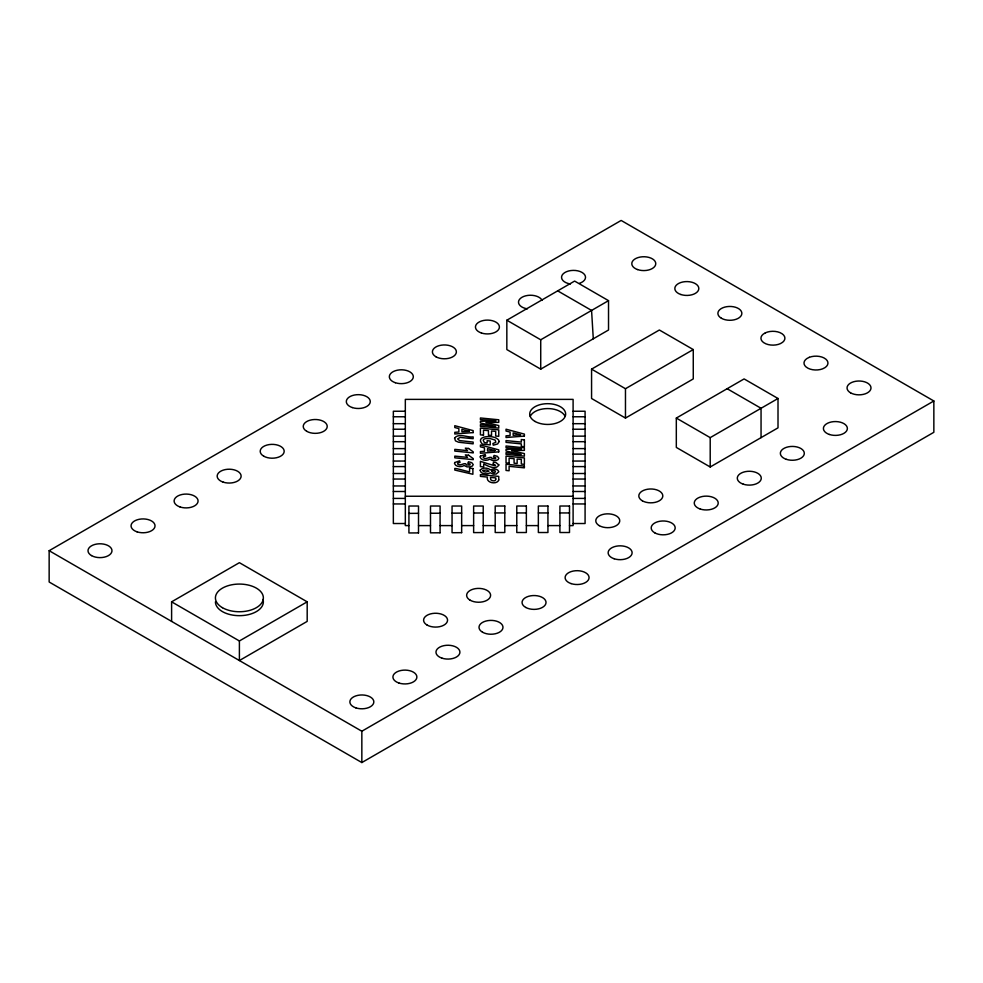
<?xml version="1.0" encoding="UTF-8"?>
<svg xmlns="http://www.w3.org/2000/svg" width="983" height="983" viewBox="0 0 983 983"><rect width="100%" height="100%" fill="white"/><g stroke="black" fill="none" stroke-linecap="round" stroke-linejoin="round"><path stroke-width="1.47" d="M49.15 550.701L621.158 220.45L933.85 400.99L933.85 432.299L361.842 762.55L49.15 582.01L49.15 550.701L361.842 731.229L933.85 400.99M506.835 320.212L574.625 281.077L608.526 300.651L608.526 330.005L540.724 369.141L506.835 349.567L506.835 320.212L540.724 339.786L608.526 300.651M171.607 621.391L171.607 601.829L239.397 562.681L307.188 601.829L307.188 621.391L239.397 660.539L239.397 640.965L307.188 601.829M591.569 369.141L659.372 330.005L693.261 349.567L693.261 378.922L625.471 418.07L591.569 398.496L591.569 369.141L625.471 388.715L693.261 349.567M676.316 418.07L744.106 378.922L778.008 398.496L778.008 427.851L710.205 466.986L676.316 447.425L676.316 418.07L710.205 437.632L778.008 398.496M408.916 513.396L418.512 513.335M430.493 513.273L440.077 513.224M452.057 513.151L461.654 513.101M473.634 513.028L483.218 512.979M405.328 411.238L393.347 411.238L393.347 523.521L405.328 523.521M573.101 411.238L585.082 411.238L585.082 523.521L573.101 523.521M393.347 416.767L405.328 416.767M573.101 416.767L585.082 416.767M393.347 423.685L405.328 423.685M573.101 423.685L585.082 423.685M393.347 429.227L405.328 429.227M573.101 429.227L585.082 429.227M393.347 436.145L405.328 436.145M573.101 436.145L585.082 436.145M393.347 441.686L405.328 441.686M573.101 441.686L585.082 441.686M393.347 448.604L405.328 448.604M573.101 448.604L585.082 448.604M393.347 454.134L405.328 454.134M573.101 454.134L585.082 454.134M393.347 461.052L405.328 461.052M573.101 461.052L585.082 461.052M393.347 466.593L405.328 466.593M573.101 466.593L585.082 466.593M393.347 473.511L405.328 473.511M573.101 473.511L585.082 473.511M393.347 479.04L405.328 479.04M573.101 479.04L585.082 479.04M393.347 485.958L405.328 485.958M573.101 485.958L585.082 485.958M393.347 491.5L405.328 491.5M573.101 491.5L585.082 491.5M405.328 496.243L573.101 496.243M393.347 498.418L405.328 498.418M573.101 498.418L585.082 498.418M393.347 503.947L405.328 503.947M573.101 503.947L585.082 503.947M495.199 512.942L504.795 512.942M516.775 512.942L526.36 512.942M538.352 512.942L547.936 512.942M559.917 512.942L569.501 512.942M408.916 525.598L405.328 525.598L405.328 399.381L573.101 399.381L573.101 525.598L569.501 525.598M418.512 525.598L430.493 525.598M440.077 525.598L452.057 525.598M461.654 525.598L473.634 525.598M483.218 525.598L495.199 525.598M504.795 525.598L516.775 525.598M526.36 525.598L538.352 525.598M547.936 525.598L559.917 525.598M557.68 290.857L591.569 310.431L593.29 338.791M727.162 388.715L761.051 408.277L761.051 437.632M171.607 601.829L239.397 640.965M710.205 437.632L710.205 466.986M625.471 388.715L625.471 418.07M540.724 339.786L540.724 369.141M361.842 731.229L361.842 762.55M530.267 416.362A17.977 10.383 0 0 1 547.494 408.572A17.977 10.383 0 0 1 564.992 416.165M570.423 283.989A11.98 6.918 0 0 1 563.148 273.852A11.98 6.918 0 0 1 582.01 272.414A11.98 6.918 0 0 1 579.528 283.301M527.38 308.846A11.98 6.918 0 0 1 522.01 297.271A11.98 6.918 0 0 1 542.063 300.368M263.002 599.421A23.973 13.836 0 0 1 241.486 615.616A23.973 13.836 0 0 1 215.424 601.829M495.751 479.188C495.837 481.682 491.905 481.043 490.763 479.729L490.456 477.382L495.751 477.898L495.751 479.188M499.069 441.588L497.644 443.947L493.294 445.201L492.888 443.542L495.825 442.276L495.149 440.065L490.222 438.59L485.749 438.602A3.047 1.757 0 0 0 483.267 440.433L484.422 442.645L487.15 442.915L487.15 440.703L490.222 441.011L490.222 444.881L482.346 444.107C474.592 435.739 492.864 434.965 497.091 438.725A6.992 4.03 0 0 1 499.069 441.588M454.588 438.123L455.51 440.9L458.606 442.227L473.142 443.861L473.142 442.08L459.528 440.581L457.636 438.897L460.155 437.435L473.142 438.688L473.142 436.894C467.711 437.865 458.766 432.643 454.588 438.123M498.762 479.937C497.349 484.902 485.737 483.181 487.408 477.074L480.417 476.386L480.417 474.592L498.762 476.411L498.762 479.937M498.836 464.934C496.059 470.55 487.617 465.905 483.697 463.927L483.697 466.937L480.417 466.618L480.417 461.346C482.42 461.85 502.374 468.891 493.048 463.816L493.564 462.145L495.874 462.489L498.836 464.934M480.183 470.169C480.417 474.42 487.31 474.617 490.247 472.762L493.061 474.138L496.194 474.064L498.836 471.766C497.877 468.572 492.999 468.436 490.517 469.96C487.912 467.65 482.42 467.122 480.183 470.169M454.81 462.526L454.49 463.509C455.694 467.036 461.346 467.392 464.173 465.512L467.048 466.9L470.402 466.839L472.491 465.967L473.216 464.566L471.766 462.686L468.473 461.777L467.822 463.325L470.181 464.074L469.837 465.07L466.421 464.947L465.733 463.755C462.981 463.018 460.425 466.409 457.623 464.05L457.98 462.821L460.007 462.452L459.589 460.83L454.81 462.526M480.429 456.186L480.109 457.169C481.314 460.695 486.978 461.039 489.792 459.172L492.667 460.56L496.022 460.486L498.111 459.614L498.836 458.225L497.386 456.345L494.093 455.424L493.441 456.984L495.801 457.734L495.457 458.717L492.041 458.606L491.353 457.402C488.6 456.677 486.044 460.069 483.243 457.697L483.599 456.481L485.627 456.112L485.209 454.478L480.429 456.186M491.795 471.152C494.658 475.674 498.234 468.633 491.795 471.152M483.058 470.427L483.206 471.373L485.344 472.086L488.92 471.201L486.683 469.948L483.058 470.427M765.352 332.856L763.201 334.171A11.98 6.918 0 0 0 763.644 342.6L765.917 343.829A11.98 6.918 0 0 0 780.502 343.583L782.652 342.256A11.98 6.918 0 0 0 782.21 333.839L779.937 332.598A11.98 6.918 0 0 0 765.352 332.856M809.328 357.308L806.982 358.5A11.98 6.918 0 0 0 805.999 366.905L808.063 368.269A11.98 6.918 0 0 0 822.624 368.834L824.97 367.642A11.98 6.918 0 0 0 825.953 359.237L823.889 357.873A11.98 6.918 0 0 0 809.328 357.308M473.142 432.594L454.797 433.995L454.797 432.311L458.852 432.016L458.852 428.576L454.797 427.531L454.797 425.7L473.142 430.615L473.142 432.594M524.381 436.096L506.036 437.509L506.036 435.813L510.091 435.53L510.091 432.078L506.036 431.033L506.036 429.202L524.381 434.117L524.381 436.096M498.762 451.861L480.417 453.274L480.417 451.578L484.472 451.295L484.472 447.843L480.417 446.81L480.417 444.967L498.762 449.882L498.762 451.861M469.284 431.291L461.912 431.795L461.912 429.387L469.284 431.291M520.523 434.805L513.151 435.297L513.151 432.889L520.523 434.805M494.904 450.57L487.531 451.062L487.531 448.653L494.904 450.57M495.751 420.957L480.417 421.265L480.417 422.96L495.629 426.401L480.417 424.681L480.417 426.315L498.762 428.133L498.762 425.553L485.909 422.592L498.762 422.334L498.762 419.778L480.417 417.972L480.417 419.581L495.751 420.957M521.371 448.985L506.036 449.292L506.036 451L521.248 454.429L506.036 452.708L506.036 454.343L524.381 456.161L524.381 453.593L511.529 450.632L524.381 450.361L524.381 447.806L506.036 445.999L506.036 447.609L521.371 448.985M418.512 532.909L408.916 532.958L408.916 506.024L418.512 506.024L418.512 532.909M440.077 532.786L430.493 532.847L430.493 506.024L440.077 506.024L440.077 532.786M461.654 532.663L452.057 532.725L452.057 506.024L461.654 506.024L461.654 532.663M483.218 532.553L473.634 532.602L473.634 506.024L483.218 506.024L483.218 532.553M504.795 506.024L495.199 506.024L495.199 532.516L504.795 532.516L504.795 506.024M526.36 506.024L516.775 506.024L516.775 532.516L526.36 532.516L526.36 506.024M547.936 506.024L538.352 506.024L538.352 532.516L547.936 532.516L547.936 506.024M569.501 506.024L559.917 506.024L559.917 532.516L569.501 532.516L569.501 506.024M483.489 435.162L480.417 434.855L480.417 428.084L498.762 429.89L498.762 436.329L495.69 436.022L495.69 431.377L491.525 430.972L491.525 435.457L488.465 435.162L488.465 430.665L483.489 430.161L483.489 435.162M509.108 463.19L506.036 462.895L506.036 456.112L524.381 457.918L524.381 464.357L521.309 464.05L521.309 459.405L517.144 459L517.144 463.484L514.084 463.19L514.084 458.692L509.108 458.201L509.108 463.19M524.381 439.856L521.309 439.548L521.309 442.104L506.036 440.593L506.036 442.375L521.309 443.886L521.309 446.393L524.381 446.7L524.381 439.856M468.535 448.469L465.34 448.15L467.515 450.632L454.797 449.366L454.797 451.074L473.253 452.905L473.253 451.873L468.535 448.469M468.535 455.215L465.34 454.896L467.515 457.378L454.797 456.112L454.797 457.82L473.253 459.651L473.253 458.619L468.535 455.215M524.381 466.065L506.036 464.246L506.036 470.452L509.108 470.759L509.108 466.335L524.381 467.847L524.381 466.065M472.884 468.535L469.579 468.215L469.579 471.926L456.898 468.682L454.797 468.436L454.797 470.058L472.884 474.261L472.884 468.535M535.096 421.474A17.977 10.383 0 0 0 565.09 416.645A17.977 10.383 0 0 0 542.849 404.062A17.977 10.383 0 0 0 535.096 421.474M850.553 392.819A11.98 6.918 0 0 0 870.594 389.71A11.98 6.918 0 0 0 855.923 381.244A11.98 6.918 0 0 0 850.553 392.819M223.153 482.125A11.98 6.918 0 0 0 241.13 476.141A11.98 6.918 0 0 0 223.153 470.144A11.98 6.918 0 0 0 223.153 482.125M306.77 431.328A11.98 6.918 0 0 0 326.811 428.219A11.98 6.918 0 0 0 312.139 419.741A11.98 6.918 0 0 0 306.77 431.328M395.338 382.719A11.98 6.918 0 0 0 413.315 376.722A11.98 6.918 0 0 0 395.338 370.726A11.98 6.918 0 0 0 395.338 382.719M91.517 555.592A11.98 6.918 0 0 0 111.57 552.495A11.98 6.918 0 0 0 96.887 544.017A11.98 6.918 0 0 0 91.517 555.592M137.055 531.84A11.98 6.918 0 0 0 155.031 525.844A11.98 6.918 0 0 0 137.055 519.847A11.98 6.918 0 0 0 137.055 531.84M180.098 506.982A11.98 6.918 0 0 0 198.075 500.986A11.98 6.918 0 0 0 180.098 495.002A11.98 6.918 0 0 0 180.098 506.982M263.714 456.173A11.98 6.918 0 0 0 283.768 453.077A11.98 6.918 0 0 0 269.084 444.599A11.98 6.918 0 0 0 263.714 456.173M435.911 356.755A11.98 6.918 0 0 0 455.965 353.659A11.98 6.918 0 0 0 441.281 345.18A11.98 6.918 0 0 0 435.911 356.755M481.437 333.004A11.98 6.918 0 0 0 499.413 327.02A11.98 6.918 0 0 0 481.437 321.023A11.98 6.918 0 0 0 481.437 333.004M352.295 407.564A11.98 6.918 0 0 0 370.272 401.58A11.98 6.918 0 0 0 352.295 395.584A11.98 6.918 0 0 0 352.295 407.564M355.858 707.871A11.98 6.918 0 0 0 373.835 701.874A11.98 6.918 0 0 0 355.858 695.89A11.98 6.918 0 0 0 355.858 707.871M398.901 683.013A11.98 6.918 0 0 0 416.878 677.029A11.98 6.918 0 0 0 398.901 671.033A11.98 6.918 0 0 0 398.901 683.013M525.758 607.457A11.98 6.918 0 0 0 545.688 604.103A11.98 6.918 0 0 0 530.673 595.821A11.98 6.918 0 0 0 525.758 607.457M427.101 625.065A11.98 6.918 0 0 0 447.142 621.969A11.98 6.918 0 0 0 432.471 613.49A11.98 6.918 0 0 0 427.101 625.065M470.144 600.208A11.98 6.918 0 0 0 490.198 597.111A11.98 6.918 0 0 0 475.514 588.633A11.98 6.918 0 0 0 470.144 600.208M441.957 658.155A11.98 6.918 0 0 0 459.921 652.171A11.98 6.918 0 0 0 441.957 646.175A11.98 6.918 0 0 0 441.957 658.155M482.518 632.204A11.98 6.918 0 0 0 502.571 629.108A11.98 6.918 0 0 0 487.887 620.629A11.98 6.918 0 0 0 482.518 632.204M571.098 583.595A11.98 6.918 0 0 0 589.075 577.611A11.98 6.918 0 0 0 571.098 571.615A11.98 6.918 0 0 0 571.098 583.595M642.341 500.802A11.98 6.918 0 0 0 662.395 497.693A11.98 6.918 0 0 0 647.711 489.215A11.98 6.918 0 0 0 642.341 500.802M599.286 525.647A11.98 6.918 0 0 0 619.339 522.551A11.98 6.918 0 0 0 604.668 514.072A11.98 6.918 0 0 0 599.286 525.647M700.24 509.034A11.98 6.918 0 0 0 718.217 503.05A11.98 6.918 0 0 0 700.24 497.054A11.98 6.918 0 0 0 700.24 509.034M743.295 484.189A11.98 6.918 0 0 0 761.272 478.193A11.98 6.918 0 0 0 743.295 472.196A11.98 6.918 0 0 0 743.295 484.189M654.715 532.798A11.98 6.918 0 0 0 674.768 529.69A11.98 6.918 0 0 0 660.085 521.211A11.98 6.918 0 0 0 654.715 532.798M614.142 558.749A11.98 6.918 0 0 0 632.118 552.753A11.98 6.918 0 0 0 614.142 546.757A11.98 6.918 0 0 0 614.142 558.749M637.488 269.551A11.98 6.918 0 0 0 655.759 263.849A11.98 6.918 0 0 0 638.09 257.571A11.98 6.918 0 0 0 637.488 269.551M721.399 318.259A11.98 6.918 0 0 0 741.452 315.15A11.98 6.918 0 0 0 726.781 306.684A11.98 6.918 0 0 0 721.399 318.259M680.838 294.507A11.98 6.918 0 0 0 698.815 288.511A11.98 6.918 0 0 0 680.838 282.514A11.98 6.918 0 0 0 680.838 294.507M786.339 459.331A11.98 6.918 0 0 0 804.315 453.335A11.98 6.918 0 0 0 786.339 447.351A11.98 6.918 0 0 0 786.339 459.331M829.394 434.474A11.98 6.918 0 0 0 847.371 428.49A11.98 6.918 0 0 0 829.394 422.493A11.98 6.918 0 0 0 829.394 434.474M222.441 607.691A23.973 13.836 0 0 0 262.547 601.498A23.973 13.836 0 0 0 233.192 584.541A23.973 13.836 0 0 0 222.441 607.691"/></g></svg>
